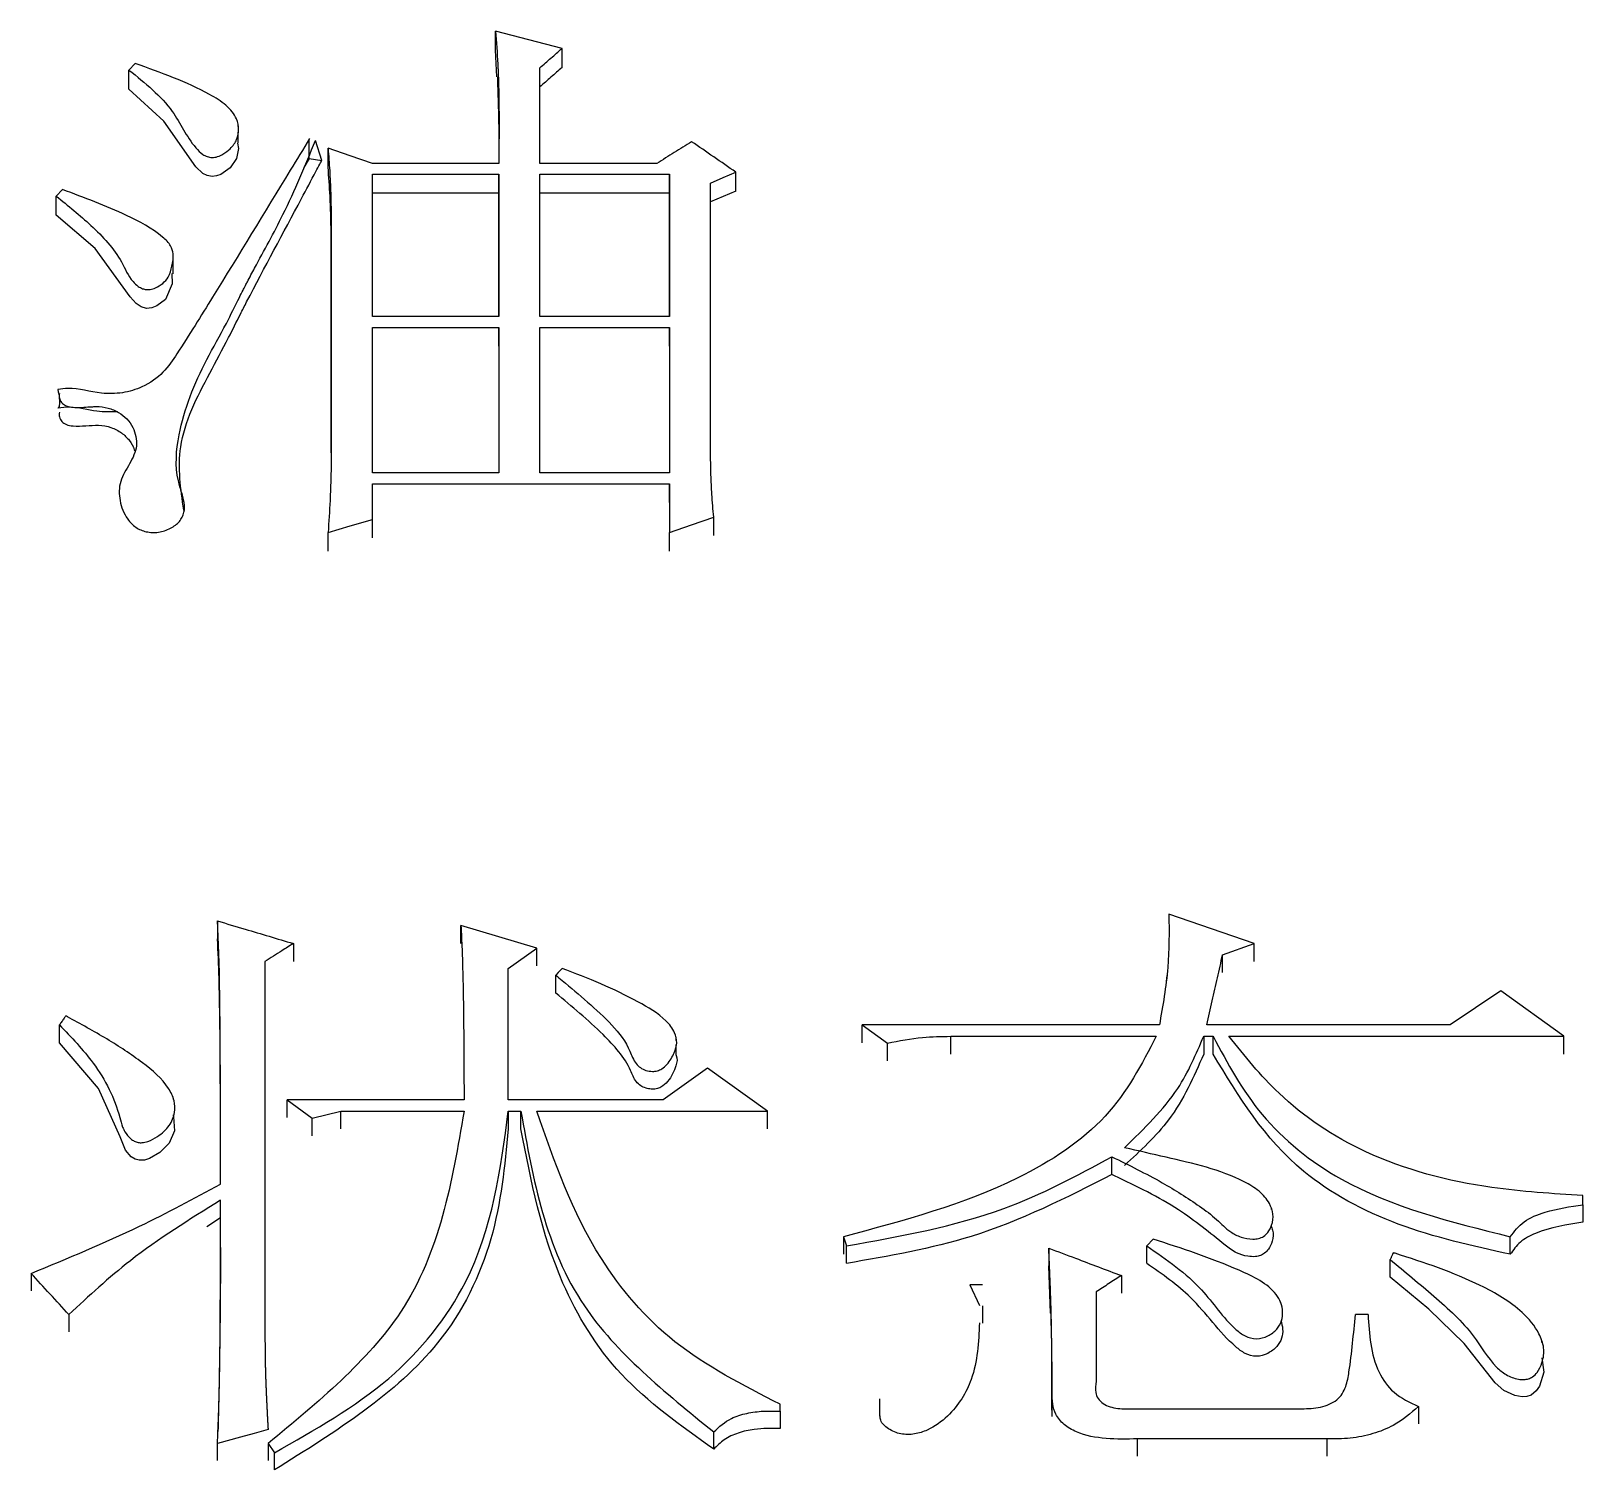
# Model space of a CAD drawing. Header units: millimetres. Extents: x 5659 to 7608, y 3628 to 5007.
# Drawn here: x 6107.91 to 6113.22, y 4816.48 to 4821.4 of the extents above; entities that cross this region are included whole.
import ezdxf

# ---------------------------------------------------------------- set-up
doc = ezdxf.new("R2010")
doc.units = ezdxf.units.MM

msp = doc.modelspace()

# ---------------------------------------------------------------- linework, layer by layer
at = {"color": 7, "linetype": 'Continuous', "lineweight": 25}
for p, q in [((6109.496, 4821.3359), (6109.496, 4821.4014)), ((6109.5005, 4821.2442), (6109.496, 4821.3359)), ((6109.7232, 4821.2768), (6109.7232, 4821.3421)), ((6108.2629, 4821.2903), (6108.2413, 4821.268)), ((6108.2413, 4821.2028), (6108.2413, 4821.268)), ((6109.6475, 4820.9483), (6109.6475, 4821.2754)), ((6108.6144, 4821.0192), (6108.6144, 4821.055)), ((6108.6145, 4821.0748), (6108.6145, 4821.0842)), ((6108.9011, 4820.9579), (6108.8795, 4821.0265)), ((6108.9227, 4820.9355), (6108.9227, 4821.0005)), ((6108.8578, 4820.9653), (6108.8393, 4820.935)), ((6108.8578, 4820.9653), (6108.9011, 4820.9579)), ((6109.5069, 4820.9483), (6109.0742, 4820.9483)), ((6110.0477, 4820.9483), (6109.6475, 4820.9483)), ((6109.0742, 4820.9111), (6109.5069, 4820.9111)), ((6109.0742, 4820.4247), (6109.0742, 4820.9111)), ((6109.5069, 4820.9111), (6109.5069, 4820.4247)), ((6109.5069, 4820.8462), (6109.5069, 4820.9111)), ((6109.6475, 4820.9111), (6110.091, 4820.9111)), ((6109.6475, 4820.4247), (6109.6475, 4820.9111)), ((6110.091, 4820.9111), (6110.091, 4820.4247)), ((6110.091, 4820.8462), (6110.091, 4820.9111)), ((6110.3182, 4820.8537), (6110.3182, 4820.9185)), ((6108.0141, 4820.8589), (6107.9924, 4820.8365)), ((6109.5069, 4820.8462), (6109.0742, 4820.8463)), ((6109.5069, 4820.4247), (6109.5069, 4820.8462)), ((6110.091, 4820.8462), (6109.6475, 4820.8462)), ((6110.091, 4820.4247), (6110.091, 4820.8462)), ((6110.2316, 4819.9501), (6110.2316, 4820.8812)), ((6110.3182, 4820.8537), (6110.2316, 4820.8165)), ((6107.9924, 4820.7718), (6107.9924, 4820.8365)), ((6108.9336, 4820.7469), (6108.9336, 4819.9577)), ((6108.9336, 4820.7469), (6108.9336, 4820.6823)), ((6108.9336, 4819.9577), (6108.9336, 4820.6823)), ((6108.3926, 4820.5711), (6108.3926, 4820.6359)), ((6109.5069, 4820.4247), (6109.0742, 4820.4247)), ((6110.091, 4820.4247), (6109.6475, 4820.4247)), ((6109.0742, 4820.3872), (6109.5069, 4820.3872)), ((6109.0742, 4819.8896), (6109.0742, 4820.3872)), ((6109.5069, 4820.3872), (6109.5069, 4819.8896)), ((6109.5069, 4820.3231), (6109.5069, 4820.3872)), ((6109.6475, 4820.3872), (6110.091, 4820.3872)), ((6109.6475, 4819.8896), (6109.6475, 4820.3872)), ((6110.091, 4820.3872), (6110.091, 4819.8896)), ((6110.091, 4820.3231), (6110.091, 4820.3872)), ((6108.0033, 4820.1508), (6108.0033, 4820.1614)), ((6109.5069, 4819.8896), (6109.0742, 4819.8896)), ((6110.091, 4819.8896), (6109.6475, 4819.8896)), ((6109.0742, 4819.8518), (6110.091, 4819.8518)), ((6109.0742, 4819.7306), (6109.0742, 4819.8518)), ((6110.091, 4819.8518), (6110.091, 4819.6851)), ((6110.091, 4819.7885), (6110.091, 4819.8518)), ((6109.0742, 4819.6675), (6109.0742, 4819.7306)), ((6110.2425, 4819.675), (6110.2425, 4819.7382)), ((6108.9227, 4819.622), (6108.9227, 4819.6851)), ((6110.091, 4819.622), (6110.091, 4819.6851)), ((6108.5441, 4818.3565), (6108.5441, 4818.2953)), ((6112.0922, 4818.2792), (6111.8002, 4818.3796)), ((6109.6367, 4818.2638), (6109.3771, 4818.341)), ((6109.3771, 4818.2798), (6109.3771, 4818.341)), ((6108.8038, 4818.2792), (6108.8038, 4818.2181)), ((6109.5393, 4818.1942), (6109.6367, 4818.2638)), ((6109.6367, 4818.2027), (6109.6367, 4818.2638)), ((6111.9841, 4818.2406), (6112.0922, 4818.2792)), ((6111.9841, 4818.1795), (6111.9841, 4818.2406)), ((6112.0922, 4818.2181), (6112.0922, 4818.2792)), ((6108.7064, 4818.2174), (6108.7064, 4817.0016)), ((6109.5393, 4817.7441), (6109.5393, 4818.1942)), ((6109.7017, 4818.1098), (6109.7017, 4818.171)), ((6111.7931, 4818.1702), (6111.7913, 4818.1497)), ((6112.936, 4818.1168), (6112.7629, 4818.0005)), ((6113.1523, 4817.9617), (6112.936, 4818.1168)), ((6108.0033, 4817.9394), (6108.0033, 4818.0005)), ((6110.7509, 4818.0005), (6110.8374, 4817.9384)), ((6111.7677, 4818.0005), (6110.7509, 4818.0005)), ((6110.7509, 4817.9398), (6110.7509, 4818.0005)), ((6112.7629, 4818.0005), (6111.93, 4818.0005)), ((6110.1141, 4817.9474), (6110.1141, 4817.9585)), ((6110.1141, 4817.8975), (6110.1141, 4817.933)), ((6110.8374, 4817.8778), (6110.8374, 4817.9384)), ((6111.0538, 4817.9617), (6111.7569, 4817.9617)), ((6111.0538, 4817.901), (6111.0538, 4817.9617)), ((6111.9192, 4817.9617), (6111.9516, 4817.9617)), ((6111.9192, 4817.9617), (6111.9192, 4817.901)), ((6111.9516, 4817.901), (6111.9516, 4817.9617)), ((6112.0057, 4817.9617), (6113.1523, 4817.9617)), ((6113.1523, 4817.901), (6113.1523, 4817.9617)), ((6110.2208, 4817.853), (6110.0694, 4817.7441)), ((6110.4264, 4817.7052), (6110.2208, 4817.853)), ((6108.3934, 4817.7462), (6108.3934, 4817.7498)), ((6108.7821, 4817.7442), (6108.8687, 4817.6819)), ((6109.3879, 4817.7441), (6108.7821, 4817.7442)), ((6108.7821, 4817.6838), (6108.7821, 4817.7442)), ((6110.0694, 4817.7441), (6109.5393, 4817.7441)), ((6108.3934, 4817.689), (6108.3934, 4817.6926)), ((6108.8687, 4817.6819), (6108.966, 4817.7052)), ((6108.8687, 4817.6216), (6108.8687, 4817.6819)), ((6108.966, 4817.7052), (6109.3879, 4817.7052)), ((6108.966, 4817.6449), (6108.966, 4817.7052)), ((6109.5393, 4817.7052), (6109.5826, 4817.7052)), ((6109.5393, 4817.7052), (6109.5393, 4817.6449)), ((6109.5826, 4817.6449), (6109.5826, 4817.7052)), ((6109.6367, 4817.7052), (6110.4264, 4817.7052)), ((6110.4264, 4817.6449), (6110.4264, 4817.7052)), ((6111.6054, 4817.489), (6111.6054, 4817.5494)), ((6108.555, 4817.3954), (6108.555, 4817.3986)), ((6113.2172, 4817.3854), (6113.2172, 4817.4167)), ((6108.555, 4817.3408), (6108.5081, 4817.3094)), ((6112.151, 4817.3685), (6112.151, 4817.3748)), ((6113.2172, 4817.3854), (6113.2172, 4817.3255)), ((6110.686, 4817.2759), (6110.6968, 4817.2446)), ((6110.686, 4817.2759), (6110.686, 4817.2162)), ((6110.6968, 4817.1849), (6110.6968, 4817.2446)), ((6111.3891, 4817.2368), (6111.3891, 4817.1771)), ((6111.7461, 4817.2681), (6111.7244, 4817.2446)), ((6112.9684, 4817.2162), (6112.9684, 4817.2759)), ((6111.3954, 4817.0145), (6111.3891, 4817.1767)), ((6112.5574, 4817.1377), (6112.5574, 4817.1977)), ((6107.9061, 4817.1505), (6107.9061, 4817.0909)), ((6111.6379, 4817.1428), (6111.6379, 4817.0832)), ((6111.1185, 4817.1114), (6111.1517, 4817.0406)), ((6111.162, 4817.1114), (6111.1185, 4817.1114)), ((6111.5514, 4817.0879), (6111.5514, 4816.7814)), ((6111.1635, 4816.9801), (6111.1635, 4817.0396)), ((6112.1822, 4817.0514), (6112.1822, 4817.0525)), ((6108.0357, 4817.0095), (6108.0357, 4816.9501)), ((6112.4817, 4817.0094), (6112.4384, 4817.0094)), ((6113.0766, 4816.9138), (6113.0766, 4816.9215)), ((6110.4696, 4816.679), (6110.4696, 4816.7026)), ((6110.8092, 4816.721), (6110.8092, 4816.662)), ((6111.3999, 4816.683), (6111.3999, 4816.742)), ((6111.3999, 4816.6826), (6111.3999, 4816.6977)), ((6111.4, 4816.72), (6111.4, 4816.6606)), ((6110.4696, 4816.679), (6110.4696, 4816.62)), ((6111.6812, 4816.6869), (6112.2545, 4816.6869)), ((6112.6548, 4816.6948), (6112.6548, 4816.6358)), ((6110.2425, 4816.5491), (6110.2425, 4816.608)), ((6108.5442, 4816.5097), (6108.5442, 4816.5686)), ((6108.7172, 4816.5686), (6108.7389, 4816.537)), ((6108.7172, 4816.5686), (6108.7172, 4816.5097)), ((6108.7172, 4816.5686), (6108.7172, 4816.557)), ((6112.341, 4816.5843), (6111.692, 4816.5843)), ((6111.692, 4816.5843), (6111.692, 4816.5255)), ((6112.341, 4816.5843), (6112.341, 4816.5255))]:
    msp.add_line(p, q, dxfattribs=at)
at = {"color": 7, "linetype": 'Continuous', "lineweight": 25, "flags": 128}
for points in [[(6109.7232, 4821.3421), (6109.6096, 4821.3718), (6109.496, 4821.4014)], [(6108.6129, 4821.0178), (6108.6164, 4821), (6108.6097, 4820.9655), (6108.5875, 4820.9339), (6108.5552, 4820.9109), (6108.5405, 4820.9055), (6108.5257, 4820.9037), (6108.5094, 4820.9067), (6108.4942, 4820.9143), (6108.4699, 4820.9368), (6108.3607, 4821.0933), (6108.2413, 4821.2028), (6108.2413, 4821.2028)], [(6108.8578, 4820.9653), (6108.8578, 4820.9945), (6108.8578, 4821.0124), (6108.8578, 4821.0303)], [(6109.0742, 4820.9483), (6108.9985, 4820.9744), (6108.9227, 4821.0005)], [(6110.2316, 4820.8812), (6110.2749, 4820.8999), (6110.3182, 4820.9185)], [(6108.3884, 4820.5719), (6108.3889, 4820.5367), (6108.366, 4820.4828), (6108.3366, 4820.4606), (6108.319, 4820.454), (6108.3012, 4820.4524), (6108.2825, 4820.4578), (6108.2659, 4820.469), (6108.2452, 4820.4922), (6108.1254, 4820.6577), (6107.9924, 4820.7718), (6107.9924, 4820.7718)], [(6108.9227, 4819.6851), (6108.9985, 4819.7079), (6109.0742, 4819.7306)], [(6110.091, 4819.6851), (6110.1667, 4819.7117), (6110.2425, 4819.7382)], [(6109.7233, 4818.1942), (6109.7178, 4818.1883), (6109.7097, 4818.1797), (6109.7017, 4818.171)], [(6108.393, 4817.6886), (6108.3941, 4817.6866), (6108.3965, 4817.6383), (6108.3789, 4817.5963), (6108.3472, 4817.5645), (6108.3111, 4817.5436), (6108.2941, 4817.5384), (6108.2756, 4817.5374), (6108.2627, 4817.5408), (6108.2482, 4817.5498), (6108.2294, 4817.5716), (6108.2109, 4817.6178), (6108.1368, 4817.7835), (6108.0032, 4817.9395), (6108.0032, 4817.9395)], [(6111.7244, 4817.1849), (6111.7244, 4817.2065), (6111.7244, 4817.2255), (6111.7244, 4817.2446)], [(6113.0766, 4816.8616), (6113.0828, 4816.8126), (6113.0683, 4816.7649), (6113.0567, 4816.7481), (6113.0398, 4816.7343), (6113.0254, 4816.729), (6113.0096, 4816.7277), (6112.9838, 4816.7322), (6112.9468, 4816.7493), (6112.9172, 4816.7756), (6112.8112, 4816.9109), (6112.6899, 4817.0276), (6112.5575, 4817.1377), (6112.5575, 4817.1377)], [(6108.7172, 4816.6159), (6108.6699, 4816.603), (6108.6225, 4816.59), (6108.5442, 4816.5686)], [(6108.7389, 4816.4782), (6108.7389, 4816.5043), (6108.7389, 4816.5207), (6108.7389, 4816.537)]]:
    msp.add_lwpolyline(points, dxfattribs=at)
at = {"color": 7, "linetype": 'Continuous', "lineweight": 25}
for points, knots in [([(6109.496, 4821.4014), (6109.4988, 4821.3638), (6109.5019, 4821.3214), (6109.504, 4821.2767), (6109.5045, 4821.2649), (6109.505, 4821.2531), (6109.5055, 4821.2389), (6109.5059, 4821.2248), (6109.5063, 4821.2106), (6109.5066, 4821.1964), (6109.5069, 4821.1823), (6109.5072, 4821.1681), (6109.5074, 4821.1539), (6109.5075, 4821.1398), (6109.5076, 4821.1256), (6109.5077, 4821.1114), (6109.5077, 4821.0972), (6109.5077, 4821.083), (6109.5077, 4821.0688), (6109.5077, 4821.0546), (6109.5076, 4821.0428), (6109.5076, 4821.0333), (6109.5075, 4821.0262), (6109.5075, 4821.0191), (6109.5074, 4821.012), (6109.5074, 4821.0049), (6109.5073, 4820.9978), (6109.5073, 4820.9907), (6109.5072, 4820.9836), (6109.5071, 4820.9765), (6109.5071, 4820.9694), (6109.507, 4820.96), (6109.5069, 4820.953), (6109.5069, 4820.9483)], [0, 0, 0, 0, 0.250151, 0.281419, 0.297053, 0.328322, 0.35959, 0.390858, 0.422126, 0.453395, 0.484663, 0.515931, 0.5472, 0.578468, 0.609736, 0.641004, 0.672273, 0.703541, 0.734809, 0.766077, 0.797346, 0.81298, 0.828614, 0.844248, 0.859882, 0.875516, 0.891151, 0.906785, 0.922419, 0.938053, 0.953687, 0.969321, 1, 1, 1, 1]), ([(6109.6475, 4821.2754), (6109.6601, 4821.2866), (6109.6854, 4821.3088), (6109.7106, 4821.331), (6109.7232, 4821.3421)], [0, 0, 0, 0, 0.5000004, 1, 1, 1, 1]), ([(6108.2413, 4821.268), (6108.2963, 4821.2236), (6108.3938, 4821.1449), (6108.4404, 4821.0316), (6108.4881, 4820.9818), (6108.5085, 4820.9711), (6108.5265, 4820.9674), (6108.5457, 4820.9711), (6108.5671, 4820.9814), (6108.5914, 4821.0004), (6108.6124, 4821.0295), (6108.6185, 4821.0654), (6108.6109, 4821.1074), (6108.575, 4821.15), (6108.4615, 4821.2195), (6108.3509, 4821.2589), (6108.2629, 4821.2903)], [0, 0, 0, 0, 0.207529, 0.367373, 0.400836, 0.41667, 0.431354, 0.448141, 0.466694, 0.497248, 0.538464, 0.578549, 0.619959, 0.682144, 0.746848, 1, 1, 1, 1]), ([(6109.7232, 4821.2768), (6109.7106, 4821.2657), (6109.6854, 4821.2435), (6109.6601, 4821.2213), (6109.6475, 4821.2101)], [0, 0, 0, 0, 0.499998, 1, 1, 1, 1]), ([(6109.5024, 4821.2445), (6109.5021, 4821.244), (6109.5018, 4821.2433), (6109.5037, 4821.1996), (6109.5065, 4821.1081), (6109.5069, 4821.0296), (6109.507, 4820.9832), (6109.507, 4820.9712), (6109.507, 4820.972), (6109.507, 4820.9722)], [0, 0, 0, 0, 0.0810768, 0.1174488, 0.5565368, 0.7543349, 0.8942705, 0.9630501, 1, 1, 1, 1]), ([(6108.8596, 4821.0333), (6108.8375, 4820.9973), (6108.7271, 4820.817), (6108.5774, 4820.5709), (6108.4338, 4820.3397), (6108.362, 4820.2312), (6108.2956, 4820.1838), (6108.2196, 4820.1607), (6108.1313, 4820.1591), (6108.0594, 4820.1828), (6108.0093, 4820.1765), (6107.9978, 4820.175)], [0, 0, 0, 0, 0.101091, 0.505417, 0.686144, 0.747623, 0.809949, 0.856214, 0.902538, 0.977672, 1, 1, 1, 1]), ([(6108.0033, 4820.1614), (6108.0027, 4820.1561), (6108.0015, 4820.1454), (6108.0083, 4820.1329), (6108.0163, 4820.1244), (6108.0274, 4820.1178), (6108.0514, 4820.1121), (6108.0819, 4820.1138), (6108.1095, 4820.1157), (6108.1373, 4820.1171), (6108.1701, 4820.1132), (6108.2068, 4820.098), (6108.2358, 4820.0747), (6108.2551, 4820.046), (6108.2662, 4820.0146), (6108.2693, 4819.9714), (6108.2446, 4819.9201), (6108.2063, 4819.8616), (6108.2068, 4819.7939), (6108.2276, 4819.7394), (6108.2578, 4819.7068), (6108.2814, 4819.6937), (6108.3006, 4819.6877), (6108.3212, 4819.685), (6108.3426, 4819.6861), (6108.3636, 4819.6911), (6108.3832, 4819.6995), (6108.4007, 4819.7102), (6108.4144, 4819.7232), (6108.4242, 4819.7382), (6108.4358, 4819.7707), (6108.4244, 4819.8135), (6108.3974, 4819.8992), (6108.4098, 4820.0587), (6108.482, 4820.2372), (6108.5697, 4820.3887), (6108.6083, 4820.4687), (6108.6286, 4820.5089), (6108.6346, 4820.5209), (6108.6366, 4820.5248), (6108.6382, 4820.5277), (6108.6412, 4820.5335), (6108.6524, 4820.5547), (6108.695, 4820.6357), (6108.7838, 4820.794), (6108.8445, 4820.9416), (6108.8795, 4821.0265)], [0, 0, 0, 0, 0.00737, 0.015009, 0.018555, 0.022128, 0.030111, 0.045178, 0.055064, 0.060343, 0.075509, 0.090437, 0.104896, 0.120548, 0.135595, 0.150698, 0.180779, 0.211233, 0.242231, 0.273349, 0.290015, 0.297441, 0.304692, 0.312416, 0.319982, 0.327794, 0.336224, 0.34425, 0.351944, 0.359644, 0.367692, 0.398957, 0.418859, 0.492604, 0.619034, 0.682459, 0.727701, 0.740175, 0.743874, 0.745883, 0.74615, 0.748384, 0.7547, 0.77878, 0.872725, 1, 1, 1, 1]), ([(6108.9227, 4821.0005), (6108.9247, 4820.9749), (6108.9285, 4820.9236), (6108.9323, 4820.8391), (6108.9331, 4820.7801), (6108.9336, 4820.7469)], [0, 0, 0, 0, 0.303893, 0.607799, 1, 1, 1, 1]), ([(6110.1667, 4821.0228), (6110.1469, 4821.0104), (6110.1072, 4820.9856), (6110.0676, 4820.9608), (6110.0477, 4820.9483)], [0, 0, 0, 0, 0.5, 1, 1, 1, 1]), ([(6110.3182, 4820.9185), (6110.2929, 4820.9359), (6110.2424, 4820.9707), (6110.192, 4821.0054), (6110.1667, 4821.0228)], [0, 0, 0, 0, 0.499999, 1, 1, 1, 1]), ([(6108.4286, 4819.7616), (6108.4183, 4819.8345), (6108.3956, 4819.9963), (6108.4957, 4820.191), (6108.5756, 4820.3381), (6108.6159, 4820.4199), (6108.6978, 4820.5792), (6108.7856, 4820.7416), (6108.8691, 4820.8985), (6108.8916, 4820.9404), (6108.8982, 4820.9527), (6108.9004, 4820.9565), (6108.9011, 4820.9579)], [0, 0, 0, 0, 0.170464, 0.377976, 0.481664, 0.549904, 0.585303, 0.888417, 0.96815, 0.99006, 0.996526, 1, 1, 1, 1]), ([(6108.9336, 4820.6823), (6108.9332, 4820.708), (6108.9324, 4820.7595), (6108.9296, 4820.844), (6108.9252, 4820.9026), (6108.9227, 4820.9355)], [0, 0, 0, 0, 0.304283, 0.608582, 1, 1, 1, 1]), ([(6107.9924, 4820.8365), (6108.0329, 4820.8038), (6108.1176, 4820.7352), (6108.2094, 4820.6368), (6108.2399, 4820.5574), (6108.2701, 4820.5289), (6108.286, 4820.5198), (6108.3002, 4820.5162), (6108.3158, 4820.5169), (6108.336, 4820.5234), (6108.3581, 4820.5376), (6108.3802, 4820.5626), (6108.3886, 4820.5982), (6108.3957, 4820.6343), (6108.385, 4820.6699), (6108.3341, 4820.7192), (6108.2094, 4820.7861), (6108.0881, 4820.8313), (6108.0141, 4820.8588)], [0, 0, 0, 0, 0.145124, 0.304252, 0.383323, 0.40611, 0.420719, 0.431527, 0.442364, 0.458238, 0.484495, 0.512276, 0.553409, 0.599258, 0.628708, 0.668116, 0.797317, 1, 1, 1, 1]), ([(6107.9978, 4820.175), (6107.9998, 4820.1648), (6108.0033, 4820.147), (6108.0035, 4820.1263), (6108.0016, 4820.1154), (6107.9998, 4820.1123), (6107.9987, 4820.1115), (6107.9982, 4820.1113), (6107.9979, 4820.1112), (6107.9978, 4820.1112)], [0, 0, 0, 0, 0.493604, 0.861876, 0.955662, 0.982084, 0.991539, 0.995796, 1, 1, 1, 1]), ([(6108.2016, 4820.0982), (6108.1782, 4820.098), (6108.123, 4820.0974), (6108.0565, 4820.1178), (6108.0113, 4820.1127), (6107.9978, 4820.1112)], [0, 0, 0, 0, 0.339873, 0.802206, 1, 1, 1, 1]), ([(6108.0033, 4820.0975), (6108.0027, 4820.0919), (6108.0015, 4820.0806), (6108.0092, 4820.0675), (6108.0183, 4820.0592), (6108.0306, 4820.0528), (6108.0711, 4820.0457), (6108.1227, 4820.0569), (6108.1808, 4820.0466), (6108.2172, 4820.0277), (6108.2436, 4820.0009), (6108.2573, 4819.9792), (6108.26, 4819.9666), (6108.2602, 4819.9654)], [0, 0, 0, 0, 0.061337, 0.123567, 0.151718, 0.180699, 0.247393, 0.495687, 0.618225, 0.741474, 0.859447, 0.986915, 1, 1, 1, 1]), ([(6108.9336, 4819.9577), (6108.9332, 4819.9307), (6108.9326, 4819.8767), (6108.9292, 4819.7858), (6108.9251, 4819.7219), (6108.9227, 4819.6851)], [0, 0, 0, 0, 0.297543, 0.595099, 1, 1, 1, 1]), ([(6110.2425, 4819.7382), (6110.2401, 4819.7642), (6110.2358, 4819.8126), (6110.2328, 4819.8832), (6110.232, 4819.9278), (6110.2316, 4819.9501)], [0, 0, 0, 0, 0.368696, 0.68428, 1, 1, 1, 1]), ([(6108.555, 4817.4557), (6108.5549, 4817.5057), (6108.5548, 4817.562), (6108.5547, 4817.6212), (6108.5547, 4817.6368), (6108.5547, 4817.6493), (6108.5546, 4817.6649), (6108.5546, 4817.6805), (6108.5545, 4817.7054), (6108.5545, 4817.7303), (6108.5543, 4817.7615), (6108.5543, 4817.7864), (6108.5541, 4817.8175), (6108.554, 4817.8424), (6108.5538, 4817.8859), (6108.5535, 4817.9295), (6108.5532, 4817.9916), (6108.5523, 4818.0794), (6108.5512, 4818.1674), (6108.5491, 4818.2368), (6108.5482, 4818.262), (6108.5474, 4818.2809), (6108.5468, 4818.2966), (6108.5462, 4818.3092), (6108.5457, 4818.3218), (6108.545, 4818.3376), (6108.5444, 4818.3502), (6108.5441, 4818.3565)], [0, 0, 0, 0, 0.165615, 0.186317, 0.196668, 0.21737, 0.227722, 0.248424, 0.269126, 0.31053, 0.331232, 0.372636, 0.393338, 0.434742, 0.455444, 0.538253, 0.579657, 0.662465, 0.831215, 0.873409, 0.894506, 0.915603, 0.9367, 0.947248, 0.957797, 0.978898, 1, 1, 1, 1]), ([(6108.5441, 4818.3565), (6108.5757, 4818.3471), (6108.6347, 4818.3296), (6108.7212, 4818.3038), (6108.7762, 4818.2874), (6108.8038, 4818.2792)], [0, 0, 0, 0, 0.364009, 0.682004, 1, 1, 1, 1]), ([(6111.8002, 4818.3796), (6111.8008, 4818.3189), (6111.8019, 4818.2252), (6111.7849, 4818.0989), (6111.7734, 4818.0333), (6111.7677, 4818.0005)], [0, 0, 0, 0, 0.4788373, 0.7392205, 1, 1, 1, 1]), ([(6108.5549, 4817.4557), (6108.5548, 4817.4856), (6108.5547, 4817.5654), (6108.5544, 4817.695), (6108.5539, 4817.8008), (6108.5535, 4817.8691), (6108.5533, 4817.9002), (6108.553, 4817.9747), (6108.5517, 4818.0616), (6108.5494, 4818.1808), (6108.5462, 4818.2502), (6108.5441, 4818.295)], [0, 0, 0, 0, 0.106229, 0.28391, 0.461592, 0.483802, 0.528222, 0.572642, 0.750327, 0.839168, 1, 1, 1, 1]), ([(6109.3771, 4818.341), (6109.3786, 4818.3136), (6109.3808, 4818.2725), (6109.3837, 4818.1764), (6109.3858, 4818.0802), (6109.3866, 4817.9941), (6109.3869, 4817.9614), (6109.387, 4817.9528), (6109.387, 4817.9442), (6109.3871, 4817.9338), (6109.3872, 4817.9235), (6109.3872, 4817.9149), (6109.3873, 4817.9063), (6109.3874, 4817.8976), (6109.3874, 4817.8873), (6109.3875, 4817.877), (6109.3875, 4817.8666), (6109.3875, 4817.858), (6109.3876, 4817.8494), (6109.3876, 4817.8407), (6109.3876, 4817.8304), (6109.3877, 4817.8218), (6109.3877, 4817.8149), (6109.3877, 4817.8097), (6109.3877, 4817.8045), (6109.3878, 4817.7993), (6109.3878, 4817.7942), (6109.3878, 4817.789), (6109.3878, 4817.7838), (6109.3878, 4817.7786), (6109.3878, 4817.7734), (6109.3878, 4817.7683), (6109.3879, 4817.7639), (6109.3879, 4817.7596), (6109.3879, 4817.7533), (6109.3879, 4817.7479), (6109.3879, 4817.7441)], [0, 0, 0, 0, 0.138343, 0.207516, 0.484205, 0.622549, 0.639842, 0.648489, 0.665782, 0.683074, 0.700367, 0.71766, 0.726307, 0.7436, 0.760893, 0.778185, 0.795478, 0.812771, 0.821418, 0.838711, 0.856004, 0.873296, 0.881943, 0.890589, 0.899236, 0.907882, 0.916529, 0.925175, 0.933822, 0.942468, 0.951115, 0.959761, 0.968407, 0.972731, 0.981377, 1, 1, 1, 1]), ([(6108.8038, 4818.2792), (6108.7906, 4818.2709), (6108.7679, 4818.2564), (6108.7354, 4818.2358), (6108.7161, 4818.2235), (6108.7064, 4818.2174)], [0, 0, 0, 0, 0.404151, 0.702075, 1, 1, 1, 1]), ([(6111.93, 4818.0005), (6111.9362, 4818.0281), (6111.9483, 4818.0819), (6111.9663, 4818.1619), (6111.9781, 4818.2144), (6111.9841, 4818.2406)], [0, 0, 0, 0, 0.344184, 0.672092, 1, 1, 1, 1]), ([(6109.7017, 4818.171), (6109.7091, 4818.165), (6109.7461, 4818.1347), (6109.8391, 4818.0543), (6109.9403, 4817.9633), (6109.9688, 4817.8753), (6109.9905, 4817.8536), (6110.0102, 4817.8443), (6110.0309, 4817.8408), (6110.05, 4817.843), (6110.0678, 4817.851), (6110.0896, 4817.8714), (6110.1068, 4817.902), (6110.1191, 4817.9394), (6110.1097, 4817.9788), (6110.0687, 4818.0313), (6109.9777, 4818.0846), (6109.8574, 4818.1425), (6109.7681, 4818.1769), (6109.7233, 4818.1942)], [0, 0, 0, 0, 0.025946, 0.129765, 0.338783, 0.385933, 0.404152, 0.422428, 0.440778, 0.454644, 0.468541, 0.48998, 0.535407, 0.570955, 0.607001, 0.655235, 0.757864, 0.878395, 1, 1, 1, 1]), ([(6110.1139, 4817.8971), (6110.1141, 4817.8968), (6110.1193, 4817.8855), (6110.112, 4817.8525), (6110.0944, 4817.8154), (6110.0672, 4817.7889), (6110.0458, 4817.7812), (6110.0279, 4817.7804), (6110.0094, 4817.7839), (6109.9913, 4817.7922), (6109.9705, 4817.8121), (6109.9477, 4817.8786), (6109.8542, 4817.9829), (6109.7572, 4818.0636), (6109.7017, 4818.1098)], [0, 0, 0, 0, 0.001631, 0.062853, 0.163889, 0.211021, 0.234976, 0.258905, 0.283733, 0.31285, 0.343972, 0.415614, 0.666074, 1, 1, 1, 1]), ([(6108.0032, 4818.0005), (6108.044, 4817.9582), (6108.1355, 4817.8631), (6108.1978, 4817.7388), (6108.2163, 4817.6561), (6108.229, 4817.6314), (6108.2419, 4817.6144), (6108.2584, 4817.6027), (6108.272, 4817.5977), (6108.2883, 4817.5972), (6108.312, 4817.6031), (6108.3456, 4817.6216), (6108.3818, 4817.654), (6108.3995, 4817.6985), (6108.3984, 4817.7433), (6108.3674, 4817.8058), (6108.2848, 4817.8766), (6108.1652, 4817.955), (6108.074, 4818.0048), (6108.0267, 4818.0306), (6108.0249, 4818.0315)], [0, 0, 0, 0, 0.148093, 0.332862, 0.364698, 0.380614, 0.406973, 0.418965, 0.429085, 0.43924, 0.454283, 0.483092, 0.528609, 0.572041, 0.609672, 0.651115, 0.755731, 0.873051, 0.995164, 1, 1, 1, 1]), ([(6108.0249, 4818.0315), (6108.0231, 4818.0289), (6108.0185, 4818.0224), (6108.0113, 4818.012), (6108.006, 4818.0043), (6108.0033, 4818.0005)], [0, 0, 0, 0, 0.2564518, 0.6282259, 1, 1, 1, 1]), ([(6111.7569, 4817.9617), (6111.7072, 4817.8661), (6111.6061, 4817.6714), (6111.2248, 4817.4196), (6110.8919, 4817.3308), (6110.686, 4817.2759)], [0, 0, 0, 0, 0.2692448, 0.5481753, 1, 1, 1, 1]), ([(6110.8374, 4817.9384), (6110.8772, 4817.9462), (6110.9483, 4817.96), (6111.0215, 4817.9612), (6111.0538, 4817.9617)], [0, 0, 0, 0, 0.558835, 1, 1, 1, 1]), ([(6111.6487, 4817.5806), (6111.7154, 4817.6455), (6111.8339, 4817.7605), (6111.8933, 4817.9006), (6111.9192, 4817.9617)], [0, 0, 0, 0, 0.563817, 1, 1, 1, 1]), ([(6111.9516, 4817.9617), (6112.0008, 4817.8694), (6112.1006, 4817.6823), (6112.4364, 4817.4086), (6112.7651, 4817.3266), (6112.9684, 4817.2759)], [0, 0, 0, 0, 0.270771, 0.548729, 1, 1, 1, 1]), ([(6113.2172, 4817.4167), (6113.113, 4817.4233), (6112.8568, 4817.4394), (6112.4806, 4817.5381), (6112.1827, 4817.7403), (6112.0593, 4817.8946), (6112.0057, 4817.9617)], [0, 0, 0, 0, 0.214752, 0.527903, 0.794745, 1, 1, 1, 1]), ([(6111.9192, 4817.9007), (6111.8853, 4817.8229), (6111.8242, 4817.6828), (6111.7027, 4817.5702), (6111.6487, 4817.5201)], [0, 0, 0, 0, 0.555147, 1, 1, 1, 1]), ([(6112.9684, 4817.2158), (6112.8382, 4817.2446), (6112.581, 4817.3013), (6112.1836, 4817.516), (6112.0387, 4817.7563), (6111.9516, 4817.9007)], [0, 0, 0, 0, 0.290646, 0.573901, 1, 1, 1, 1]), ([(6109.3879, 4817.7052), (6109.3468, 4817.4637), (6109.2725, 4817.0268), (6108.8888, 4816.7102), (6108.7172, 4816.5686)], [0, 0, 0, 0, 0.552698, 1, 1, 1, 1]), ([(6108.7389, 4816.537), (6108.8769, 4816.6151), (6109.1488, 4816.7688), (6109.4693, 4817.1748), (6109.5129, 4817.5052), (6109.5393, 4817.7052)], [0, 0, 0, 0, 0.289357, 0.569882, 1, 1, 1, 1]), ([(6109.5826, 4817.7052), (6109.6244, 4817.471), (6109.6998, 4817.0479), (6110.075, 4816.7438), (6110.2425, 4816.608)], [0, 0, 0, 0, 0.55346, 1, 1, 1, 1]), ([(6110.4696, 4816.7026), (6110.3427, 4816.7678), (6110.0923, 4816.8963), (6109.7959, 4817.2495), (6109.6968, 4817.5333), (6109.6367, 4817.7052)], [0, 0, 0, 0, 0.288413, 0.568681, 1, 1, 1, 1]), ([(6109.5393, 4817.6446), (6109.5272, 4817.5186), (6109.5028, 4817.2654), (6109.2873, 4816.82), (6108.9484, 4816.6086), (6108.7389, 4816.4779)], [0, 0, 0, 0, 0.2743384, 0.5515004, 1, 1, 1, 1]), ([(6110.2425, 4816.5488), (6110.1295, 4816.6293), (6109.9064, 4816.7882), (6109.6743, 4817.1731), (6109.6173, 4817.4664), (6109.5826, 4817.6446)], [0, 0, 0, 0, 0.287076, 0.566904, 1, 1, 1, 1]), ([(6110.6968, 4817.2446), (6110.8815, 4817.2775), (6111.2084, 4817.3358), (6111.4851, 4817.4847), (6111.6054, 4817.5495)], [0, 0, 0, 0, 0.565186, 1, 1, 1, 1]), ([(6111.6054, 4817.5494), (6111.6634, 4817.5208), (6111.7677, 4817.4694), (6111.8857, 4817.3955), (6111.9631, 4817.3381), (6112.0018, 4817.2957), (6112.0462, 4817.2732), (6112.0803, 4817.2665), (6112.1073, 4817.2689), (6112.1256, 4817.2766), (6112.1419, 4817.2925), (6112.1547, 4817.3185), (6112.159, 4817.3533), (6112.1445, 4817.3944), (6112.1107, 4817.4339), (6111.9983, 4817.5006), (6111.8345, 4817.5373), (6111.6959, 4817.5696), (6111.6487, 4817.5806)], [0, 0, 0, 0, 0.1508023, 0.2709956, 0.3310658, 0.3838686, 0.4145429, 0.4453603, 0.4595077, 0.473787, 0.4897829, 0.5152396, 0.5501128, 0.5845227, 0.6315599, 0.6798073, 0.8910095, 1, 1, 1, 1]), ([(6107.9061, 4817.1505), (6108.0315, 4817.2022), (6108.255, 4817.2945), (6108.4635, 4817.4065), (6108.555, 4817.4557)], [0, 0, 0, 0, 0.561153, 1, 1, 1, 1]), ([(6111.6054, 4817.489), (6111.4493, 4817.4094), (6111.1678, 4817.2659), (6110.842, 4817.2097), (6110.6968, 4817.1846)], [0, 0, 0, 0, 0.554508, 1, 1, 1, 1]), ([(6112.1491, 4817.3138), (6112.1515, 4817.3087), (6112.1594, 4817.2917), (6112.1556, 4817.2629), (6112.1444, 4817.2361), (6112.1294, 4817.2197), (6112.1139, 4817.2109), (6112.0937, 4817.2068), (6112.0651, 4817.2086), (6112.0271, 4817.2202), (6111.9522, 4817.2791), (6111.829, 4817.3817), (6111.6861, 4817.4494), (6111.6084, 4817.4875), (6111.6054, 4817.489)], [0, 0, 0, 0, 0.026164, 0.087758, 0.135326, 0.162527, 0.184979, 0.207442, 0.242087, 0.295008, 0.361268, 0.645569, 0.986462, 1, 1, 1, 1]), ([(6108.555, 4817.4011), (6108.4485, 4817.335), (6108.2597, 4817.2178), (6108.1037, 4817.0727), (6108.0357, 4817.0095)], [0, 0, 0, 0, 0.563978, 1, 1, 1, 1]), ([(6108.5442, 4816.5686), (6108.5444, 4816.5745), (6108.5449, 4816.5865), (6108.5454, 4816.6015), (6108.546, 4816.6165), (6108.5465, 4816.6284), (6108.547, 4816.6434), (6108.5474, 4816.6553), (6108.548, 4816.6703), (6108.5484, 4816.6823), (6108.5488, 4816.6972), (6108.5492, 4816.7092), (6108.5495, 4816.7211), (6108.5499, 4816.7331), (6108.5504, 4816.754), (6108.5516, 4816.8198), (6108.5529, 4816.8914), (6108.5536, 4816.9987), (6108.5539, 4817.0643), (6108.5542, 4817.1238), (6108.5543, 4817.1387), (6108.5543, 4817.1506), (6108.5544, 4817.1625), (6108.5544, 4817.1744), (6108.5545, 4817.1892), (6108.5545, 4817.2011), (6108.5545, 4817.216), (6108.5546, 4817.2279), (6108.5546, 4817.2427), (6108.5546, 4817.2546), (6108.5547, 4817.2695), (6108.5547, 4817.2814), (6108.5547, 4817.2932), (6108.5548, 4817.3051), (6108.5548, 4817.317), (6108.5548, 4817.3274), (6108.5548, 4817.3348), (6108.5548, 4817.3407), (6108.5549, 4817.3482), (6108.5549, 4817.3541), (6108.5549, 4817.36), (6108.5549, 4817.366), (6108.5549, 4817.3719), (6108.5549, 4817.3793), (6108.5549, 4817.3852), (6108.555, 4817.393), (6108.555, 4817.3978), (6108.555, 4817.4011)], [0, 0, 0, 0, 0.0214794, 0.0429589, 0.0536986, 0.0751781, 0.0859178, 0.1073972, 0.118137, 0.1396164, 0.1503561, 0.1718356, 0.1825753, 0.1933151, 0.2147945, 0.2577535, 0.4295896, 0.4725486, 0.6443843, 0.6658637, 0.6873432, 0.6980829, 0.7088226, 0.7303021, 0.7410418, 0.7625212, 0.773261, 0.7947404, 0.8054801, 0.8269596, 0.8376993, 0.8591787, 0.8699185, 0.8806582, 0.9021376, 0.9128774, 0.9182472, 0.9289869, 0.9343568, 0.9450965, 0.9504664, 0.9558363, 0.966576, 0.9719458, 0.9826856, 0.9880554, 1, 1, 1, 1]), ([(6112.9684, 4817.2759), (6112.9826, 4817.2942), (6113.0116, 4817.3316), (6113.1028, 4817.3684), (6113.1736, 4817.3789), (6113.2172, 4817.3854)], [0, 0, 0, 0, 0.268422, 0.549119, 1, 1, 1, 1]), ([(6113.2172, 4817.3252), (6113.1614, 4817.3167), (6113.0843, 4817.305), (6112.9996, 4817.2603), (6112.9787, 4817.2305), (6112.9684, 4817.2158)], [0, 0, 0, 0, 0.570927, 0.789593, 1, 1, 1, 1]), ([(6108.5546, 4817.2395), (6108.554, 4817.1187), (6108.5531, 4816.9435), (6108.5491, 4816.7457), (6108.5469, 4816.6576), (6108.546, 4816.62), (6108.5458, 4816.6128), (6108.5457, 4816.6101), (6108.5457, 4816.6099), (6108.5457, 4816.6098)], [0, 0, 0, 0, 0.550092, 0.798339, 0.953196, 0.981605, 0.991175, 0.997773, 1, 1, 1, 1]), ([(6111.3999, 4816.742), (6111.3999, 4816.7471), (6111.3999, 4816.7548), (6111.3999, 4816.765), (6111.3999, 4816.7727), (6111.3999, 4816.7804), (6111.3999, 4816.7881), (6111.3998, 4816.7957), (6111.3998, 4816.8034), (6111.3998, 4816.8111), (6111.3998, 4816.8187), (6111.3998, 4816.8264), (6111.3997, 4816.8341), (6111.3997, 4816.8417), (6111.3997, 4816.8494), (6111.3996, 4816.8571), (6111.3996, 4816.8647), (6111.3995, 4816.8724), (6111.3995, 4816.8801), (6111.3994, 4816.8877), (6111.3993, 4816.8954), (6111.3993, 4816.903), (6111.3992, 4816.9107), (6111.3991, 4816.9184), (6111.399, 4816.926), (6111.3989, 4816.9337), (6111.3988, 4816.9413), (6111.3987, 4816.949), (6111.3986, 4816.9566), (6111.3984, 4816.9643), (6111.3983, 4816.9719), (6111.3981, 4816.9796), (6111.398, 4816.9872), (6111.3978, 4816.9949), (6111.3976, 4817.0025), (6111.3975, 4817.0102), (6111.3973, 4817.0178), (6111.3971, 4817.0255), (6111.3968, 4817.0331), (6111.3966, 4817.0408), (6111.3964, 4817.0484), (6111.3962, 4817.0561), (6111.3959, 4817.0637), (6111.3957, 4817.0714), (6111.3954, 4817.079), (6111.3951, 4817.0866), (6111.3949, 4817.0943), (6111.3946, 4817.1019), (6111.3943, 4817.1095), (6111.394, 4817.1172), (6111.3937, 4817.1248), (6111.3934, 4817.1325), (6111.3931, 4817.1401), (6111.3928, 4817.1477), (6111.3925, 4817.1554), (6111.3922, 4817.163), (6111.3919, 4817.1706), (6111.3916, 4817.1783), (6111.3913, 4817.1859), (6111.391, 4817.1935), (6111.3906, 4817.2011), (6111.3903, 4817.2088), (6111.39, 4817.2164), (6111.3896, 4817.2257), (6111.3893, 4817.2325), (6111.3891, 4817.2368)], [0, 0, 0, 0, 0.0309241, 0.0463862, 0.0618483, 0.0773103, 0.0927724, 0.1082345, 0.1236965, 0.1391586, 0.1546207, 0.1700827, 0.1855448, 0.2010069, 0.216469, 0.231931, 0.2473931, 0.2628552, 0.2783172, 0.2937793, 0.3092414, 0.3247034, 0.3401655, 0.3556276, 0.3710896, 0.3865517, 0.4020138, 0.4174758, 0.4329379, 0.4484, 0.4638621, 0.4793241, 0.4947862, 0.5102483, 0.5257103, 0.5411724, 0.5566345, 0.5720965, 0.5875586, 0.6030207, 0.6184828, 0.6339448, 0.6494069, 0.664869, 0.680331, 0.6957931, 0.7112552, 0.7267172, 0.7421793, 0.7576414, 0.7731034, 0.7885655, 0.8040276, 0.8194896, 0.8349517, 0.8504138, 0.8658758, 0.8813379, 0.8968, 0.9122621, 0.9277241, 0.9431862, 0.9586483, 0.9741103, 1, 1, 1, 1]), ([(6111.3891, 4817.2368), (6111.4196, 4817.2253), (6111.4762, 4817.2039), (6111.5592, 4817.1725), (6111.6117, 4817.1527), (6111.6379, 4817.1428)], [0, 0, 0, 0, 0.367076, 0.683538, 1, 1, 1, 1]), ([(6111.7244, 4817.2446), (6111.7921, 4817.1977), (6111.9119, 4817.1146), (6111.9899, 4816.9891), (6112.0588, 4816.9349), (6112.0999, 4816.9226), (6112.1406, 4816.935), (6112.1708, 4816.9579), (6112.188, 4816.9879), (6112.1909, 4817.0194), (6112.1847, 4817.0505), (6112.1503, 4817.1098), (6111.9924, 4817.1872), (6111.8444, 4817.2358), (6111.7461, 4817.2681)], [0, 0, 0, 0, 0.207965, 0.368358, 0.401514, 0.432917, 0.464664, 0.497814, 0.528601, 0.558738, 0.58913, 0.619745, 0.747266, 1, 1, 1, 1]), ([(6112.1831, 4816.9896), (6112.1858, 4816.9796), (6112.1913, 4816.9596), (6112.1879, 4816.9281), (6112.1709, 4816.8982), (6112.1406, 4816.8753), (6112.0999, 4816.863), (6112.0588, 4816.8752), (6111.9769, 4816.9403), (6111.8962, 4817.0645), (6111.7773, 4817.1476), (6111.7244, 4817.1846)], [0, 0, 0, 0, 0.0505883, 0.1017812, 0.1540915, 0.2104419, 0.2644349, 0.3178425, 0.3742064, 0.7216359, 1, 1, 1, 1]), ([(6112.5682, 4817.2212), (6112.5673, 4817.2192), (6112.565, 4817.2143), (6112.5614, 4817.2064), (6112.5587, 4817.2006), (6112.5574, 4817.1977)], [0, 0, 0, 0, 0.255027, 0.627514, 1, 1, 1, 1]), ([(6112.5575, 4817.1977), (6112.6076, 4817.1563), (6112.7079, 4817.0734), (6112.8391, 4816.955), (6112.8954, 4816.8508), (6112.9527, 4816.8024), (6112.9871, 4816.789), (6113.0143, 4816.7864), (6113.0314, 4816.7891), (6113.0475, 4816.7975), (6113.0652, 4816.8158), (6113.0808, 4816.8494), (6113.0867, 4816.8957), (6113.0644, 4816.9566), (6112.9981, 4817.0368), (6112.8299, 4817.1351), (6112.6719, 4817.1881), (6112.5702, 4817.2205), (6112.5682, 4817.2212)], [0, 0, 0, 0, 0.14, 0.280266, 0.380171, 0.409931, 0.439811, 0.452036, 0.462473, 0.472931, 0.488626, 0.51752, 0.558625, 0.598671, 0.668428, 0.787489, 0.99583, 1, 1, 1, 1]), ([(6108.0357, 4817.0095), (6108.0141, 4817.033), (6107.9709, 4817.08), (6107.9277, 4817.127), (6107.9061, 4817.1505)], [0, 0, 0, 0, 0.4999998, 1, 1, 1, 1]), ([(6111.6379, 4817.1428), (6111.6235, 4817.1336), (6111.5946, 4817.1153), (6111.5658, 4817.097), (6111.5514, 4817.0879)], [0, 0, 0, 0, 0.500001, 1, 1, 1, 1]), ([(6108.7064, 4817.0016), (6108.7065, 4816.9659), (6108.7066, 4816.9213), (6108.7071, 4816.8721), (6108.7074, 4816.8565), (6108.7076, 4816.8476), (6108.7077, 4816.8409), (6108.7078, 4816.8342), (6108.7079, 4816.8286), (6108.7081, 4816.823), (6108.7082, 4816.8174), (6108.7084, 4816.8107), (6108.7086, 4816.804), (6108.7088, 4816.7984), (6108.7089, 4816.7928), (6108.7091, 4816.7872), (6108.7094, 4816.7805), (6108.7096, 4816.7738), (6108.7099, 4816.7671), (6108.7101, 4816.7615), (6108.7103, 4816.756), (6108.7105, 4816.7504), (6108.7108, 4816.7437), (6108.7111, 4816.7381), (6108.7113, 4816.7325), (6108.7116, 4816.7269), (6108.7119, 4816.7202), (6108.7122, 4816.7135), (6108.7124, 4816.7079), (6108.7127, 4816.7023), (6108.713, 4816.6967), (6108.7133, 4816.69), (6108.7137, 4816.6833), (6108.714, 4816.6777), (6108.7142, 4816.6721), (6108.7145, 4816.6665), (6108.7149, 4816.6598), (6108.7152, 4816.6531), (6108.7155, 4816.6475), (6108.7158, 4816.6419), (6108.7161, 4816.6363), (6108.7165, 4816.6296), (6108.7169, 4816.6228), (6108.7171, 4816.6182), (6108.7172, 4816.6159)], [0, 0, 0, 0, 0.278068, 0.347585, 0.382343, 0.399722, 0.417101, 0.434481, 0.45186, 0.460549, 0.477929, 0.495308, 0.512687, 0.530066, 0.538756, 0.556135, 0.573514, 0.590893, 0.608273, 0.625652, 0.634341, 0.651721, 0.6691, 0.686479, 0.695168, 0.712548, 0.729927, 0.747306, 0.764685, 0.773375, 0.790754, 0.808133, 0.825512, 0.842892, 0.851581, 0.86896, 0.88634, 0.903719, 0.921098, 0.929788, 0.947167, 0.964546, 0.982273, 1, 1, 1, 1]), ([(6111.1516, 4816.9808), (6111.1488, 4816.9153), (6111.144, 4816.8026), (6111.0666, 4816.6761), (6110.9882, 4816.6176), (6110.9303, 4816.5989), (6110.8815, 4816.5983), (6110.8402, 4816.6164), (6110.813, 4816.6403), (6110.812, 4816.6575), (6110.8118, 4816.6625)], [0, 0, 0, 0, 0.340171, 0.585886, 0.714037, 0.779697, 0.844791, 0.911179, 0.974209, 1, 1, 1, 1]), ([(6111.3955, 4817.0154), (6111.3958, 4817.0071), (6111.3969, 4816.9729), (6111.3987, 4816.885), (6111.3994, 4816.8051), (6111.3997, 4816.754), (6111.3998, 4816.7306), (6111.3999, 4816.7137), (6111.3999, 4816.7036), (6111.3999, 4816.6969)], [0, 0, 0, 0, 0.1174582, 0.4836205, 0.7606087, 0.8754477, 0.9240034, 0.9499098, 1, 1, 1, 1]), ([(6112.2545, 4816.6869), (6112.2762, 4816.6877), (6112.3191, 4816.6895), (6112.3803, 4816.7137), (6112.4085, 4816.7627), (6112.4246, 4816.8615), (6112.4323, 4816.944), (6112.4384, 4817.0094)], [0, 0, 0, 0, 0.13003, 0.256202, 0.384291, 0.511395, 1, 1, 1, 1]), ([(6112.4817, 4817.0094), (6112.4856, 4816.9422), (6112.4912, 4816.8481), (6112.5651, 4816.7373), (6112.6245, 4816.7091), (6112.6548, 4816.6948)], [0, 0, 0, 0, 0.550462, 0.77054, 1, 1, 1, 1]), ([(6111.5514, 4816.7814), (6111.5495, 4816.7684), (6111.5466, 4816.7482), (6111.5565, 4816.7213), (6111.5801, 4816.6983), (6111.6259, 4816.6855), (6111.6626, 4816.6864), (6111.6812, 4816.6869)], [0, 0, 0, 0, 0.227751, 0.352705, 0.480942, 0.73722, 1, 1, 1, 1]), ([(6111.692, 4816.5843), (6111.6565, 4816.5835), (6111.5859, 4816.5819), (6111.497, 4816.598), (6111.4394, 4816.6316), (6111.4024, 4816.6772), (6111.4009, 4816.7167), (6111.3999, 4816.742)], [0, 0, 0, 0, 0.261044, 0.518862, 0.648585, 0.774158, 1, 1, 1, 1]), ([(6110.2425, 4816.608), (6110.2612, 4816.6253), (6110.2925, 4816.6543), (6110.3557, 4816.6729), (6110.4122, 4816.6804), (6110.4505, 4816.6795), (6110.4696, 4816.679)], [0, 0, 0, 0, 0.328875, 0.550213, 0.774687, 1, 1, 1, 1]), ([(6112.6548, 4816.6948), (6112.6276, 4816.6715), (6112.5824, 4816.6328), (6112.4988, 4816.5998), (6112.4212, 4816.5842), (6112.3678, 4816.5843), (6112.341, 4816.5843)], [0, 0, 0, 0, 0.330967, 0.5510788, 0.7748601, 1, 1, 1, 1]), ([(6110.4696, 4816.6197), (6110.44, 4816.62), (6110.3912, 4816.6205), (6110.3259, 4816.6061), (6110.2766, 4816.5835), (6110.2538, 4816.5603), (6110.2425, 4816.5488)], [0, 0, 0, 0, 0.3470943, 0.5701064, 0.788274, 1, 1, 1, 1])]:
    msp.add_open_spline(points, degree=3, knots=knots, dxfattribs=at)

doc.saveas('drawing.dxf')
